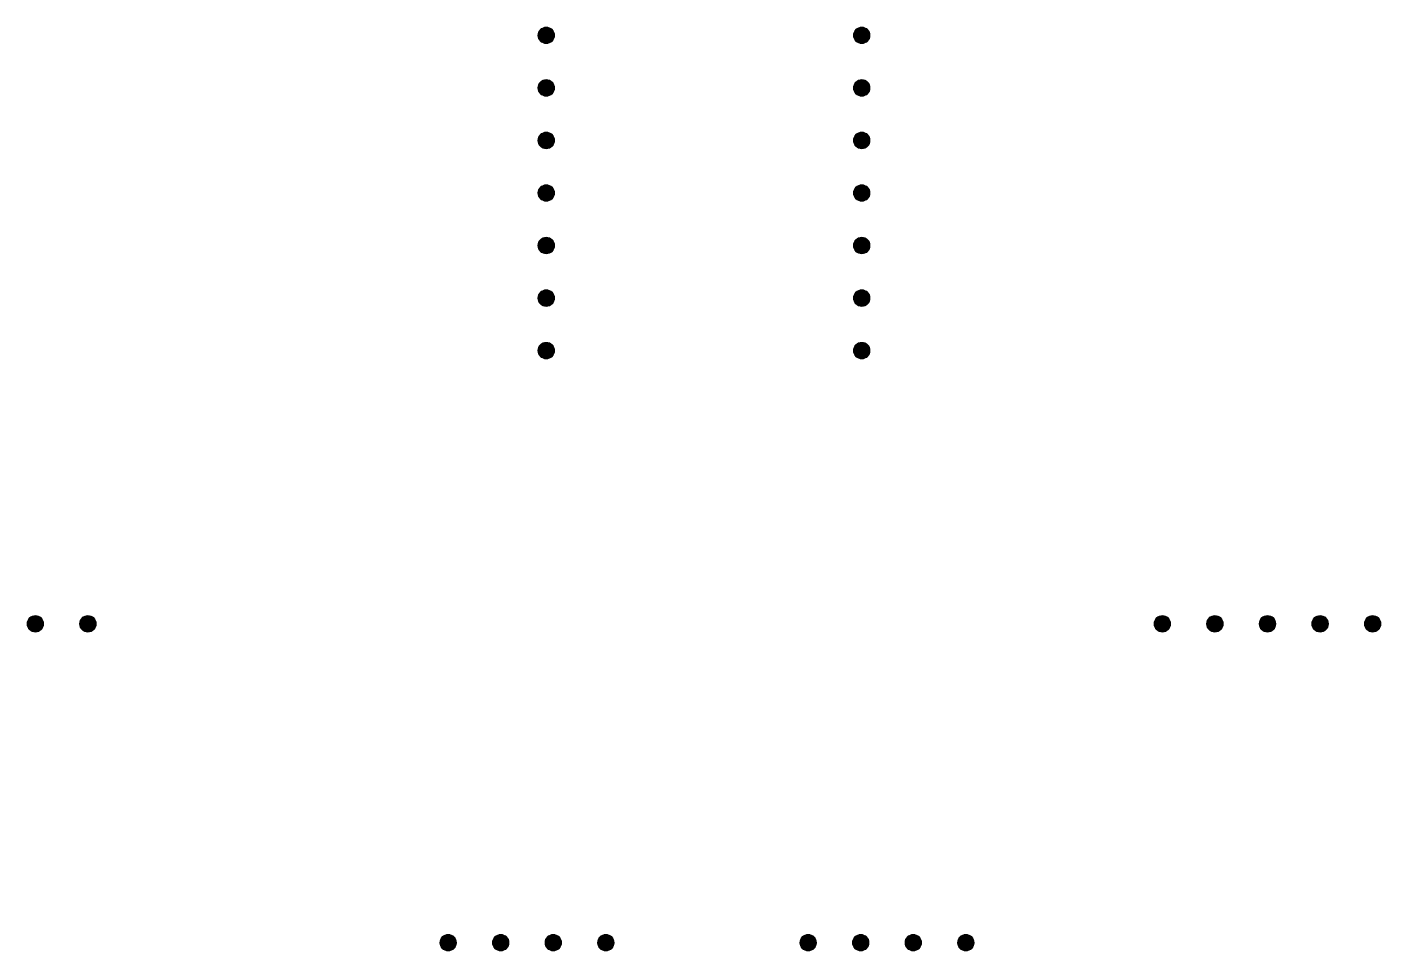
# Model space of a CAD drawing. Header units: millimetres. Extents: x 17.2 to 82.6, y -57.2 to -12.6.
import ezdxf

# ---------------------------------------------------------------- set-up
doc = ezdxf.new("R2010")
doc.units = ezdxf.units.MM
doc.header["$MEASUREMENT"] = 0
doc.layers.add('Calque 1', color=7, linetype='Continuous', lineweight=0)

msp = doc.modelspace()

# ---------------------------------------------------------------- hatches: boundary and pattern name
at = {"layer": 'Calque 1', "true_color": 0x312783, "transparency": 33554687}
h = msp.add_hatch(color=177, dxfattribs=at)
h.dxf.hatch_style = 2
edge = h.paths.add_edge_path()
edge.add_arc((42.294, -12.984), 0.4, 0, 360)
h = msp.add_hatch(color=177, dxfattribs=at)
h.dxf.hatch_style = 2
edge = h.paths.add_edge_path()
edge.add_arc((57.534, -12.984), 0.4, 0, 360)
h = msp.add_hatch(color=177, dxfattribs=at)
h.dxf.hatch_style = 2
edge = h.paths.add_edge_path()
edge.add_arc((42.294, -15.524), 0.4, 0, 360)
h = msp.add_hatch(color=177, dxfattribs=at)
h.dxf.hatch_style = 2
edge = h.paths.add_edge_path()
edge.add_arc((57.534, -15.524), 0.4, 0, 360)
h = msp.add_hatch(color=177, dxfattribs=at)
h.dxf.hatch_style = 2
edge = h.paths.add_edge_path()
edge.add_arc((42.294, -18.064), 0.4, 0, 360)
h = msp.add_hatch(color=177, dxfattribs=at)
h.dxf.hatch_style = 2
edge = h.paths.add_edge_path()
edge.add_arc((57.534, -18.064), 0.4, 0, 360)
h = msp.add_hatch(color=177, dxfattribs=at)
h.dxf.hatch_style = 2
edge = h.paths.add_edge_path()
edge.add_arc((42.294, -20.604), 0.4, 0, 360)
h = msp.add_hatch(color=177, dxfattribs=at)
h.dxf.hatch_style = 2
edge = h.paths.add_edge_path()
edge.add_arc((57.534, -20.604), 0.4, 0, 360)
h = msp.add_hatch(color=177, dxfattribs=at)
h.dxf.hatch_style = 2
edge = h.paths.add_edge_path()
edge.add_arc((42.294, -23.144), 0.4, 0, 360)
h = msp.add_hatch(color=177, dxfattribs=at)
h.dxf.hatch_style = 2
edge = h.paths.add_edge_path()
edge.add_arc((57.534, -23.144), 0.4, 0, 360)
h = msp.add_hatch(color=177, dxfattribs=at)
h.dxf.hatch_style = 2
edge = h.paths.add_edge_path()
edge.add_arc((42.294, -25.684), 0.4, 0, 360)
h = msp.add_hatch(color=177, dxfattribs=at)
h.dxf.hatch_style = 2
edge = h.paths.add_edge_path()
edge.add_arc((57.534, -25.684), 0.4, 0, 360)
h = msp.add_hatch(color=177, dxfattribs=at)
h.dxf.hatch_style = 2
edge = h.paths.add_edge_path()
edge.add_arc((42.294, -28.224), 0.4, 0, 360)
h = msp.add_hatch(color=177, dxfattribs=at)
h.dxf.hatch_style = 2
edge = h.paths.add_edge_path()
edge.add_arc((57.534, -28.224), 0.4, 0, 360)
h = msp.add_hatch(color=177, dxfattribs=at)
h.dxf.hatch_style = 2
edge = h.paths.add_edge_path()
edge.add_arc((17.61, -41.429), 0.4, 0, 360)
h = msp.add_hatch(color=177, dxfattribs=at)
h.dxf.hatch_style = 2
edge = h.paths.add_edge_path()
edge.add_arc((20.15, -41.429), 0.4, 0, 360)
h = msp.add_hatch(color=177, dxfattribs=at)
h.dxf.hatch_style = 2
edge = h.paths.add_edge_path()
edge.add_arc((72.059, -41.429), 0.4, 0, 360)
h = msp.add_hatch(color=177, dxfattribs=at)
h.dxf.hatch_style = 2
edge = h.paths.add_edge_path()
edge.add_arc((74.599, -41.429), 0.4, 0, 360)
h = msp.add_hatch(color=177, dxfattribs=at)
h.dxf.hatch_style = 2
edge = h.paths.add_edge_path()
edge.add_arc((77.139, -41.429), 0.4, 0, 360)
h = msp.add_hatch(color=177, dxfattribs=at)
h.dxf.hatch_style = 2
edge = h.paths.add_edge_path()
edge.add_arc((79.679, -41.429), 0.4, 0, 360)
h = msp.add_hatch(color=177, dxfattribs=at)
h.dxf.hatch_style = 2
edge = h.paths.add_edge_path()
edge.add_arc((82.219, -41.429), 0.4, 0, 360)
h = msp.add_hatch(color=177, dxfattribs=at)
h.dxf.hatch_style = 2
edge = h.paths.add_edge_path()
edge.add_arc((37.553, -56.843), 0.4, 0, 360)
h = msp.add_hatch(color=177, dxfattribs=at)
h.dxf.hatch_style = 2
edge = h.paths.add_edge_path()
edge.add_arc((40.093, -56.843), 0.4, 0, 360)
h = msp.add_hatch(color=177, dxfattribs=at)
h.dxf.hatch_style = 2
edge = h.paths.add_edge_path()
edge.add_arc((42.633, -56.843), 0.4, 0, 360)
h = msp.add_hatch(color=177, dxfattribs=at)
h.dxf.hatch_style = 2
edge = h.paths.add_edge_path()
edge.add_arc((45.173, -56.843), 0.4, 0, 360)
h = msp.add_hatch(color=177, dxfattribs=at)
h.dxf.hatch_style = 2
edge = h.paths.add_edge_path()
edge.add_arc((54.946, -56.843), 0.4, 0, 360)
h = msp.add_hatch(color=177, dxfattribs=at)
h.dxf.hatch_style = 2
edge = h.paths.add_edge_path()
edge.add_arc((57.486, -56.843), 0.4, 0, 360)
h = msp.add_hatch(color=177, dxfattribs=at)
h.dxf.hatch_style = 2
edge = h.paths.add_edge_path()
edge.add_arc((60.026, -56.843), 0.4, 0, 360)
h = msp.add_hatch(color=177, dxfattribs=at)
h.dxf.hatch_style = 2
edge = h.paths.add_edge_path()
edge.add_arc((62.566, -56.843), 0.4, 0, 360)

# ---------------------------------------------------------------- linework, layer by layer
at = {"layer": 'Calque 1'}
for centre in [(42.294, -12.984), (57.534, -12.984), (42.294, -15.524), (57.534, -15.524), (42.294, -18.064), (57.534, -18.064), (42.294, -20.604), (57.534, -20.604), (42.294, -23.144), (57.534, -23.144), (42.294, -25.684), (57.534, -25.684), (42.294, -28.224), (57.534, -28.224), (17.61, -41.429), (20.15, -41.429), (72.059, -41.429), (74.599, -41.429), (77.139, -41.429), (79.679, -41.429), (82.219, -41.429), (37.553, -56.843), (40.093, -56.843), (42.633, -56.843), (45.173, -56.843), (54.946, -56.843), (57.486, -56.843), (60.026, -56.843), (62.566, -56.843)]:
    msp.add_circle(centre, 0.4, dxfattribs=at)

doc.saveas('drawing.dxf')
